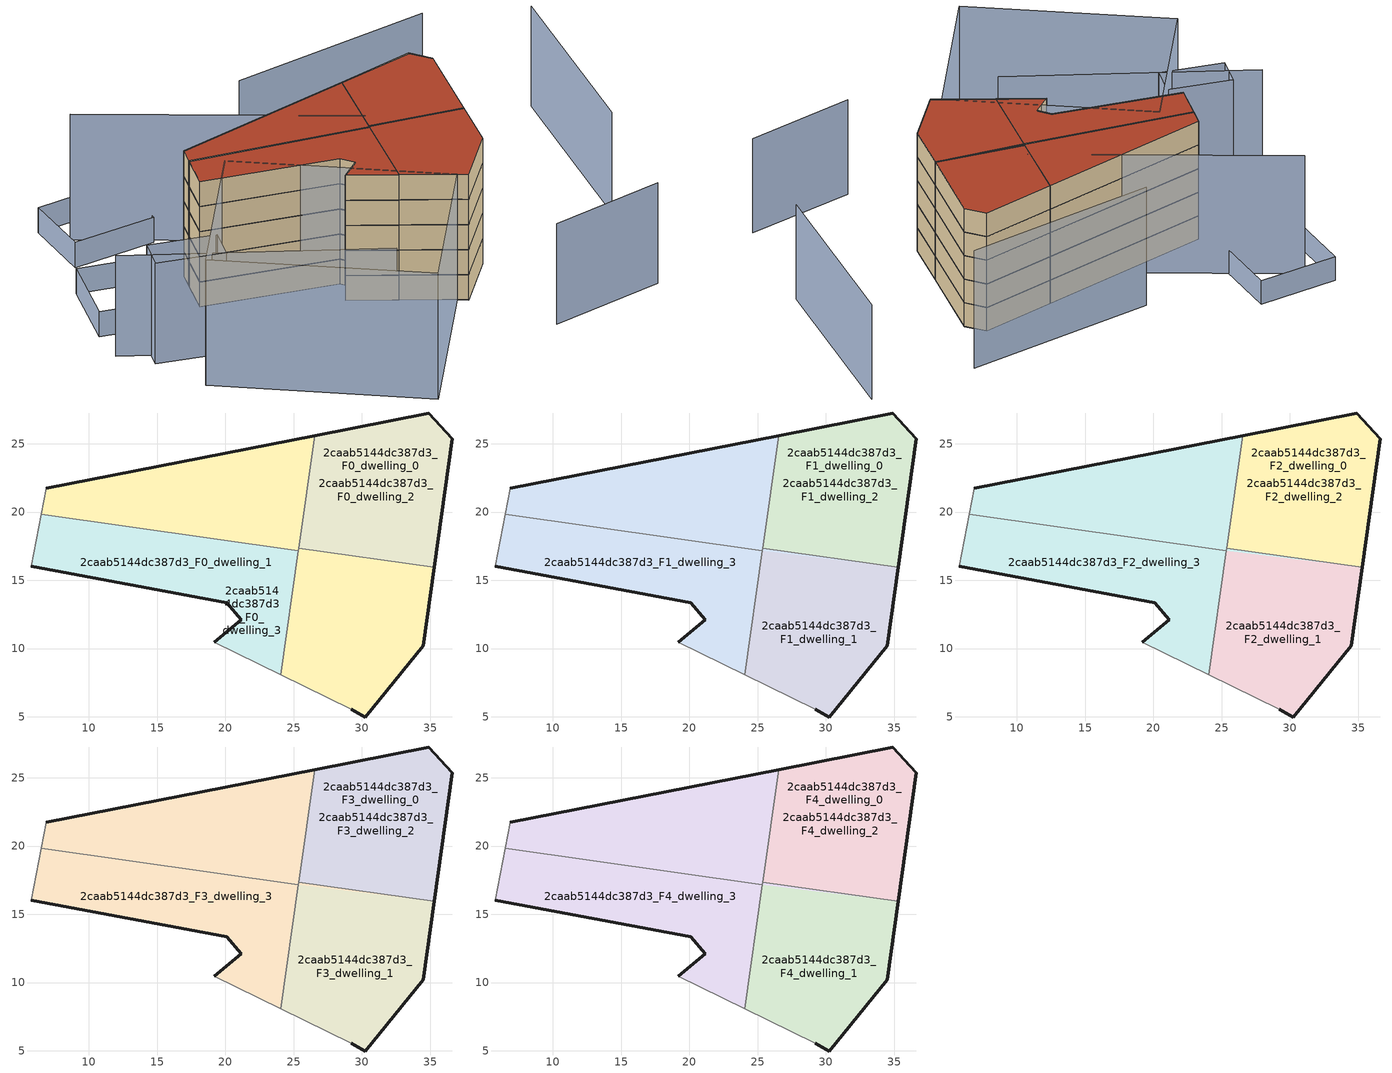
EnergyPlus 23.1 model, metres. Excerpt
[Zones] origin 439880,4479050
2caab5144dc387d3_F0_dwelling_0
 floor ground (EU_floor_Construction): 25.34,17.18 26.54,25.61 6.87,21.74 6.51,19.85 z0; 35.3,15.96 36.63,25.36 34.91,27.26 26.54,25.61 25.37,17.36 z0; 30.26,4.99 25.34,17.18 24.05,8.07 29.21,5.55 z0; 30.26,4.99 34.48,10.21 35.3,15.96 25.37,17.36 25.34,17.18 z0
 wall outside (EU_wall_Construction): 6.87,21.74 26.54,25.61 z0:3
 wall adiabatic (EU_wall_Construction): 6.51,19.85 6.87,21.74 z0:3
 wall to 2caab5144dc387d3_F0_dwelling_1 (EU_wall_Construction): 25.34,17.18 6.51,19.85 z0:3
 wall to 2caab5144dc387d3_F0_dwelling_2 (EU_wall_Construction): 26.54,25.61 25.37,17.36 z0:3
 wall to 2caab5144dc387d3_F0_dwelling_3 (EU_wall_Construction): 25.37,17.36 25.34,17.18 z0:3
2caab5144dc387d3_F0_dwelling_1
 floor ground (EU_floor_Construction): 30.26,4.99 34.48,10.21 35.3,15.96 25.37,17.36 25.34,17.18 24.05,8.07 29.21,5.55 z0; 24.05,8.07 25.34,17.18 6.51,19.85 5.77,16.04 20.09,13.36 21.18,12.1 19.18,10.45 z0
 wall outside (EU_wall_Construction): 19.18,10.45 21.18,12.1 20.09,13.36 5.77,16.04 z0:3
 wall adiabatic (EU_wall_Construction): 24.05,8.07 19.18,10.45 / 5.77,16.04 6.51,19.85 z0:3
 wall to 2caab5144dc387d3_F0_dwelling_3 (EU_wall_Construction): 25.34,17.18 24.05,8.07 z0:3
2caab5144dc387d3_F0_dwelling_2
 floor ground (EU_floor_Construction): 25.37,17.36 26.54,25.61 6.87,21.74 6.51,19.85 25.34,17.18 z0; 35.3,15.96 36.63,25.36 34.91,27.26 26.54,25.61 25.37,17.36 z0
 wall outside (EU_wall_Construction): 26.54,25.61 34.91,27.26 36.63,25.36 35.3,15.96 z0:3
 wall to 2caab5144dc387d3_F0_dwelling_3 (EU_wall_Construction): 35.3,15.96 25.37,17.36 z0:3
2caab5144dc387d3_F0_dwelling_3
 floor ground (EU_floor_Construction): 25.34,17.18 26.54,25.61 6.87,21.74 6.51,19.85 z0; 30.26,4.99 34.48,10.21 35.3,15.96 25.37,17.36 25.34,17.18 z0; 24.05,8.07 25.34,17.18 6.51,19.85 5.77,16.04 20.09,13.36 21.18,12.1 19.18,10.45 z0; 30.26,4.99 25.34,17.18 24.05,8.07 29.21,5.55 z0
 wall outside (EU_wall_Construction): 35.3,15.96 34.48,10.21 30.26,4.99 29.21,5.55 z0:3
 wall adiabatic (EU_wall_Construction): 29.21,5.55 24.05,8.07 z0:3
2caab5144dc387d3_F1_dwelling_0
 floor to 2caab5144dc387d3_F0_dwelling_0 (EU_floor_Construction): 30.26,4.99 25.34,17.18 24.05,8.07 29.21,5.55 z3; 30.26,4.99 34.48,10.21 35.3,15.96 25.34,17.18 z3
 floor to 2caab5144dc387d3_F0_dwelling_3 (EU_floor_Construction): 35.3,15.96 25.37,17.36 25.34,17.18 z3
 floor adiabatic (EU_floor_Construction): 25.34,17.18 26.54,25.61 6.87,21.74 6.51,19.85 z3; 35.3,15.96 36.63,25.36 34.91,27.26 26.54,25.61 25.37,17.36 z3
 wall outside (EU_wall_Construction): 6.87,21.74 26.54,25.61 z3:6
 wall adiabatic (EU_wall_Construction): 6.51,19.85 6.87,21.74 z3:6
 wall to 2caab5144dc387d3_F1_dwelling_1 (EU_wall_Construction): 25.34,17.18 6.51,19.85 z3:6
 wall to 2caab5144dc387d3_F1_dwelling_2 (EU_wall_Construction): 26.54,25.61 25.37,17.36 z3:6
 wall to 2caab5144dc387d3_F1_dwelling_3 (EU_wall_Construction): 25.37,17.36 25.34,17.18 z3:6
2caab5144dc387d3_F1_dwelling_1
 floor to 2caab5144dc387d3_F0_dwelling_1 (EU_floor_Construction): 25.34,17.18 24.05,8.07 19.18,10.45 21.18,12.1 20.09,13.36 5.77,16.04 6.51,19.85 z3; 30.26,4.99 34.48,10.21 35.3,15.96 25.37,17.36 24.05,8.07 29.21,5.55 z3
 wall outside (EU_wall_Construction): 19.18,10.45 21.18,12.1 20.09,13.36 5.77,16.04 z3:6
 wall adiabatic (EU_wall_Construction): 24.05,8.07 19.18,10.45 / 5.77,16.04 6.51,19.85 z3:6
 wall to 2caab5144dc387d3_F1_dwelling_3 (EU_wall_Construction): 25.34,17.18 24.05,8.07 z3:6
2caab5144dc387d3_F1_dwelling_2
 floor to 2caab5144dc387d3_F0_dwelling_2 (EU_floor_Construction): 25.34,17.18 26.54,25.61 6.87,21.74 6.51,19.85 z3; 35.3,15.96 36.63,25.36 34.91,27.26 26.54,25.61 25.37,17.36 z3
 wall outside (EU_wall_Construction): 26.54,25.61 34.91,27.26 36.63,25.36 35.3,15.96 z3:6
 wall to 2caab5144dc387d3_F1_dwelling_3 (EU_wall_Construction): 35.3,15.96 25.37,17.36 z3:6
2caab5144dc387d3_F1_dwelling_3
 floor to 2caab5144dc387d3_F0_dwelling_3 (EU_floor_Construction): 25.34,17.18 26.54,25.61 6.87,21.74 6.51,19.85 z3; 30.26,4.99 34.48,10.21 35.3,15.96 25.34,17.18 z3; 30.26,4.99 25.34,17.18 24.05,8.07 29.21,5.55 z3
 floor adiabatic (EU_floor_Construction): 24.05,8.07 25.34,17.18 6.51,19.85 5.77,16.04 20.09,13.36 21.18,12.1 19.18,10.45 z3; 35.3,15.96 25.37,17.36 25.34,17.18 z3
 wall outside (EU_wall_Construction): 35.3,15.96 34.48,10.21 30.26,4.99 29.21,5.55 z3:6
 wall adiabatic (EU_wall_Construction): 29.21,5.55 24.05,8.07 z3:6
2caab5144dc387d3_F2_dwelling_0
 floor to 2caab5144dc387d3_F1_dwelling_0 (EU_floor_Construction): 30.26,4.99 25.34,17.18 24.05,8.07 29.21,5.55 z6; 30.26,4.99 34.48,10.21 35.3,15.96 25.34,17.18 z6
 floor to 2caab5144dc387d3_F1_dwelling_3 (EU_floor_Construction): 35.3,15.96 25.37,17.36 25.34,17.18 z6
 floor adiabatic (EU_floor_Construction): 25.34,17.18 26.54,25.61 6.87,21.74 6.51,19.85 z6; 35.3,15.96 36.63,25.36 34.91,27.26 26.54,25.61 25.37,17.36 z6
 wall outside (EU_wall_Construction): 6.87,21.74 26.54,25.61 z6:9
 wall adiabatic (EU_wall_Construction): 6.51,19.85 6.87,21.74 z6:9
 wall to 2caab5144dc387d3_F2_dwelling_1 (EU_wall_Construction): 25.34,17.18 6.51,19.85 z6:9
 wall to 2caab5144dc387d3_F2_dwelling_2 (EU_wall_Construction): 26.54,25.61 25.37,17.36 z6:9
 wall to 2caab5144dc387d3_F2_dwelling_3 (EU_wall_Construction): 25.37,17.36 25.34,17.18 z6:9
2caab5144dc387d3_F2_dwelling_1
 floor to 2caab5144dc387d3_F1_dwelling_1 (EU_floor_Construction): 25.34,17.18 24.05,8.07 19.18,10.45 21.18,12.1 20.09,13.36 5.77,16.04 6.51,19.85 z6; 30.26,4.99 34.48,10.21 35.3,15.96 25.37,17.36 24.05,8.07 29.21,5.55 z6
 wall outside (EU_wall_Construction): 19.18,10.45 21.18,12.1 20.09,13.36 5.77,16.04 z6:9
 wall adiabatic (EU_wall_Construction): 24.05,8.07 19.18,10.45 / 5.77,16.04 6.51,19.85 z6:9
 wall to 2caab5144dc387d3_F2_dwelling_3 (EU_wall_Construction): 25.34,17.18 24.05,8.07 z6:9
2caab5144dc387d3_F2_dwelling_2
 floor to 2caab5144dc387d3_F1_dwelling_2 (EU_floor_Construction): 25.34,17.18 26.54,25.61 6.87,21.74 6.51,19.85 z6; 35.3,15.96 36.63,25.36 34.91,27.26 26.54,25.61 25.37,17.36 z6
 wall outside (EU_wall_Construction): 26.54,25.61 34.91,27.26 36.63,25.36 35.3,15.96 z6:9
 wall to 2caab5144dc387d3_F2_dwelling_3 (EU_wall_Construction): 35.3,15.96 25.37,17.36 z6:9
2caab5144dc387d3_F2_dwelling_3
 floor to 2caab5144dc387d3_F1_dwelling_3 (EU_floor_Construction): 25.34,17.18 26.54,25.61 6.87,21.74 6.51,19.85 z6; 30.26,4.99 34.48,10.21 35.3,15.96 25.34,17.18 z6; 30.26,4.99 25.34,17.18 24.05,8.07 29.21,5.55 z6
 floor adiabatic (EU_floor_Construction): 24.05,8.07 25.34,17.18 6.51,19.85 5.77,16.04 20.09,13.36 21.18,12.1 19.18,10.45 z6; 35.3,15.96 25.37,17.36 25.34,17.18 z6
 wall outside (EU_wall_Construction): 35.3,15.96 34.48,10.21 30.26,4.99 29.21,5.55 z6:9
 wall adiabatic (EU_wall_Construction): 29.21,5.55 24.05,8.07 z6:9
2caab5144dc387d3_F3_dwelling_0
 floor to 2caab5144dc387d3_F2_dwelling_0 (EU_floor_Construction): 30.26,4.99 25.34,17.18 24.05,8.07 29.21,5.55 z9; 30.26,4.99 34.48,10.21 35.3,15.96 25.34,17.18 z9
 floor to 2caab5144dc387d3_F2_dwelling_3 (EU_floor_Construction): 35.3,15.96 25.37,17.36 25.34,17.18 z9
 floor adiabatic (EU_floor_Construction): 25.34,17.18 26.54,25.61 6.87,21.74 6.51,19.85 z9; 35.3,15.96 36.63,25.36 34.91,27.26 26.54,25.61 25.37,17.36 z9
 wall outside (EU_wall_Construction): 6.87,21.74 26.54,25.61 z9:12
 wall adiabatic (EU_wall_Construction): 6.51,19.85 6.87,21.74 z9:12
 wall to 2caab5144dc387d3_F3_dwelling_1 (EU_wall_Construction): 25.34,17.18 6.51,19.85 z9:12
 wall to 2caab5144dc387d3_F3_dwelling_2 (EU_wall_Construction): 26.54,25.61 25.37,17.36 z9:12
 wall to 2caab5144dc387d3_F3_dwelling_3 (EU_wall_Construction): 25.37,17.36 25.34,17.18 z9:12
2caab5144dc387d3_F3_dwelling_1
 floor to 2caab5144dc387d3_F2_dwelling_1 (EU_floor_Construction): 25.34,17.18 24.05,8.07 19.18,10.45 21.18,12.1 20.09,13.36 5.77,16.04 6.51,19.85 z9; 30.26,4.99 34.48,10.21 35.3,15.96 25.37,17.36 24.05,8.07 29.21,5.55 z9
 wall outside (EU_wall_Construction): 19.18,10.45 21.18,12.1 20.09,13.36 5.77,16.04 z9:12
 wall adiabatic (EU_wall_Construction): 24.05,8.07 19.18,10.45 / 5.77,16.04 6.51,19.85 z9:12
 wall to 2caab5144dc387d3_F3_dwelling_3 (EU_wall_Construction): 25.34,17.18 24.05,8.07 z9:12
2caab5144dc387d3_F3_dwelling_2
 floor to 2caab5144dc387d3_F2_dwelling_2 (EU_floor_Construction): 25.34,17.18 26.54,25.61 6.87,21.74 6.51,19.85 z9; 35.3,15.96 36.63,25.36 34.91,27.26 26.54,25.61 25.37,17.36 z9
 wall outside (EU_wall_Construction): 26.54,25.61 34.91,27.26 36.63,25.36 35.3,15.96 z9:12
 wall to 2caab5144dc387d3_F3_dwelling_3 (EU_wall_Construction): 35.3,15.96 25.37,17.36 z9:12
2caab5144dc387d3_F3_dwelling_3
 floor to 2caab5144dc387d3_F2_dwelling_3 (EU_floor_Construction): 25.34,17.18 26.54,25.61 6.87,21.74 6.51,19.85 z9; 30.26,4.99 34.48,10.21 35.3,15.96 25.34,17.18 z9; 30.26,4.99 25.34,17.18 24.05,8.07 29.21,5.55 z9
 floor adiabatic (EU_floor_Construction): 24.05,8.07 25.34,17.18 6.51,19.85 5.77,16.04 20.09,13.36 21.18,12.1 19.18,10.45 z9; 35.3,15.96 25.37,17.36 25.34,17.18 z9
 wall outside (EU_wall_Construction): 35.3,15.96 34.48,10.21 30.26,4.99 29.21,5.55 z9:12
 wall adiabatic (EU_wall_Construction): 29.21,5.55 24.05,8.07 z9:12
2caab5144dc387d3_F4_dwelling_0
 floor to 2caab5144dc387d3_F3_dwelling_0 (EU_floor_Construction): 30.26,4.99 25.34,17.18 24.05,8.07 29.21,5.55 z12; 30.26,4.99 34.48,10.21 35.3,15.96 25.34,17.18 z12
 floor to 2caab5144dc387d3_F3_dwelling_3 (EU_floor_Construction): 35.3,15.96 25.37,17.36 25.34,17.18 z12
 floor adiabatic (EU_floor_Construction): 25.34,17.18 26.54,25.61 6.87,21.74 6.51,19.85 z12; 35.3,15.96 36.63,25.36 34.91,27.26 26.54,25.61 25.37,17.36 z12
 wall outside (EU_wall_Construction): 6.87,21.74 26.54,25.61 z12:15
 wall adiabatic (EU_wall_Construction): 6.51,19.85 6.87,21.74 z12:15
 wall to 2caab5144dc387d3_F4_dwelling_1 (EU_wall_Construction): 25.34,17.18 6.51,19.85 z12:15
 wall to 2caab5144dc387d3_F4_dwelling_2 (EU_wall_Construction): 26.54,25.61 25.37,17.36 z12:15
 wall to 2caab5144dc387d3_F4_dwelling_3 (EU_wall_Construction): 25.37,17.36 25.34,17.18 z12:15
 roof outside (EU_roof_Construction): 26.54,25.61 25.34,17.18 6.51,19.85 6.87,21.74 z15; 34.91,27.26 36.63,25.36 35.3,15.96 25.37,17.36 26.54,25.61 z15; 35.3,15.96 34.48,10.21 30.26,4.99 29.21,5.55 24.05,8.07 25.34,17.18 z15; 35.3,15.96 25.34,17.18 25.37,17.36 z15
2caab5144dc387d3_F4_dwelling_1
 floor to 2caab5144dc387d3_F3_dwelling_1 (EU_floor_Construction): 25.34,17.18 24.05,8.07 19.18,10.45 21.18,12.1 20.09,13.36 5.77,16.04 6.51,19.85 z12; 30.26,4.99 34.48,10.21 35.3,15.96 25.37,17.36 24.05,8.07 29.21,5.55 z12
 wall outside (EU_wall_Construction): 19.18,10.45 21.18,12.1 20.09,13.36 5.77,16.04 z12:15
 wall adiabatic (EU_wall_Construction): 24.05,8.07 19.18,10.45 / 5.77,16.04 6.51,19.85 z12:15
 wall to 2caab5144dc387d3_F4_dwelling_3 (EU_wall_Construction): 25.34,17.18 24.05,8.07 z12:15
 roof outside (EU_roof_Construction): 25.34,17.18 24.05,8.07 19.18,10.45 21.18,12.1 20.09,13.36 5.77,16.04 6.51,19.85 z15; 35.3,15.96 34.48,10.21 30.26,4.99 29.21,5.55 24.05,8.07 25.37,17.36 z15
2caab5144dc387d3_F4_dwelling_2
 floor to 2caab5144dc387d3_F3_dwelling_2 (EU_floor_Construction): 25.34,17.18 26.54,25.61 6.87,21.74 6.51,19.85 z12; 35.3,15.96 36.63,25.36 34.91,27.26 26.54,25.61 25.37,17.36 z12
 wall outside (EU_wall_Construction): 26.54,25.61 34.91,27.26 36.63,25.36 35.3,15.96 z12:15
 wall to 2caab5144dc387d3_F4_dwelling_3 (EU_wall_Construction): 35.3,15.96 25.37,17.36 z12:15
 roof outside (EU_roof_Construction): 26.54,25.61 25.34,17.18 6.51,19.85 6.87,21.74 z15; 34.91,27.26 36.63,25.36 35.3,15.96 25.37,17.36 26.54,25.61 z15
2caab5144dc387d3_F4_dwelling_3
 floor to 2caab5144dc387d3_F3_dwelling_3 (EU_floor_Construction): 25.34,17.18 26.54,25.61 6.87,21.74 6.51,19.85 z12; 30.26,4.99 34.48,10.21 35.3,15.96 25.34,17.18 z12; 30.26,4.99 25.34,17.18 24.05,8.07 29.21,5.55 z12
 floor adiabatic (EU_floor_Construction): 24.05,8.07 25.34,17.18 6.51,19.85 5.77,16.04 20.09,13.36 21.18,12.1 19.18,10.45 z12; 35.3,15.96 25.37,17.36 25.34,17.18 z12
 wall outside (EU_wall_Construction): 35.3,15.96 34.48,10.21 30.26,4.99 29.21,5.55 z12:15
 wall adiabatic (EU_wall_Construction): 29.21,5.55 24.05,8.07 z12:15
 roof outside (EU_roof_Construction): 26.54,25.61 25.34,17.18 6.51,19.85 6.87,21.74 z15; 35.3,15.96 25.34,17.18 25.37,17.36 z15; 35.3,15.96 34.48,10.21 30.26,4.99 29.21,5.55 24.05,8.07 25.34,17.18 z15; 25.34,17.18 24.05,8.07 19.18,10.45 21.18,12.1 20.09,13.36 5.77,16.04 6.51,19.85 z15
shading: -5.72,11.98 19.85,0.42 / 36.09,-2.88 48.41,-0.86 / 50.11,12.56 51.72,33.3 / 4.33,7.44 -2.81,8.93 / -2.81,8.93 -2.11,12.25 / -2.11,12.25 5.03,10.76 / 5.03,10.76 4.33,7.44 z0:12; 39.36,33.02 17.57,30.49 / 25.86,19.11 -0.14,32.78 / 19.39,-9.54 -0.1,3.16 / -0.1,3.16 9.72,18.25 / 9.72,18.25 29.21,5.55 / 29.21,5.55 19.39,-9.54 z0:15; 5.4,13.79 -5.57,15.82 / -5.57,15.82 -4.1,23.76 / -4.1,23.76 6.87,21.74 / 6.87,21.74 5.4,13.79 / -2.44,35.35 6.63,35.87 / 6.63,35.87 7.05,28.57 / 7.05,28.57 -2.02,28.05 / -2.02,28.05 -2.44,35.35 z0:3
[Building]
EU S2 Campaign: North Axis=0; Terrain=City; Solar Distribution=FullExterior
[Site:Location]
Madrid: Latitude=40.5; Longitude=-3.5; Time Zone=1; Elevation=609
[SizingPeriod:WeatherFileDays]
AnnualSizingPeriod: Begin Month=1; Begin Day of Month=1; End Month=12; End Day of Month=31; Day of Week for Start Day=Monday; Use Weather File Daylight Saving Period=No; Use Weather File Rain and Snow Indicators=No
[MATERIAL]
EU_InternalMass_Material: Roughness=MediumRough; Thickness=0.1; Conductivity=1; Density=1800; Specific Heat=900; Thermal Absorptance=0.9; Solar Absorptance=0.7; Visible Absorptance=0.7
[MATERIAL:NOMASS] Roughness=MediumRough; Thermal Absorptance=0.9; Solar Absorptance=0.7; Visible Absorptance=0.7
Name | Thermal Resistance
EU_wall_NoMass; EU_roof_NoMass | 2.16768
EU_floor_NoMass | 1.14339
[CONSTRUCTION]
EU_wall_Construction: EU_wall_NoMass
EU_roof_Construction: EU_roof_NoMass
EU_floor_Construction: EU_floor_NoMass
EU_InternalMass_Construction: EU_InternalMass_Material
[ZONE] Type=1; Multiplier=1; Ceiling Height=autocalculate; Floor Area=autocalculate; Part of Total Floor Area=Yes
Name | Volume
2caab5144dc387d3_F0_dwelling_0; 2caab5144dc387d3_F1_dwelling_0; 2caab5144dc387d3_F2_dwelling_0; 2caab5144dc387d3_F3_dwelling_0; 2caab5144dc387d3_F4_dwelling_0 | 888.936
2caab5144dc387d3_F0_dwelling_1 | 592.624
2caab5144dc387d3_F1_dwelling_1; 2caab5144dc387d3_F2_dwelling_1; 2caab5144dc387d3_F3_dwelling_1; 2caab5144dc387d3_F4_dwelling_1 | 592.635
2caab5144dc387d3_F0_dwelling_2 | 592.633
2caab5144dc387d3_F1_dwelling_2; 2caab5144dc387d3_F2_dwelling_2; 2caab5144dc387d3_F3_dwelling_2; 2caab5144dc387d3_F4_dwelling_2 | 592.643
2caab5144dc387d3_F0_dwelling_3; 2caab5144dc387d3_F1_dwelling_3; 2caab5144dc387d3_F2_dwelling_3; 2caab5144dc387d3_F3_dwelling_3; 2caab5144dc387d3_F4_dwelling_3 | 888.932
[INTERNALMASS] Construction=EU_InternalMass_Construction
Name | Zone or ZoneList | Surface Area
2caab5144dc387d3_F0_dwelling_0_EU_InternalMass | 2caab5144dc387d3_F0_dwelling_0 | 98.7731
2caab5144dc387d3_F0_dwelling_1_EU_InternalMass | 2caab5144dc387d3_F0_dwelling_1 | 98.7757
2caab5144dc387d3_F0_dwelling_2_EU_InternalMass | 2caab5144dc387d3_F0_dwelling_2 | 98.7776
2caab5144dc387d3_F0_dwelling_3_EU_InternalMass | 2caab5144dc387d3_F0_dwelling_3 | 98.7728
2caab5144dc387d3_F1_dwelling_0_EU_InternalMass | 2caab5144dc387d3_F1_dwelling_0 | 98.7731
2caab5144dc387d3_F1_dwelling_1_EU_InternalMass | 2caab5144dc387d3_F1_dwelling_1 | 98.7757
2caab5144dc387d3_F1_dwelling_2_EU_InternalMass | 2caab5144dc387d3_F1_dwelling_2 | 98.7776
2caab5144dc387d3_F1_dwelling_3_EU_InternalMass | 2caab5144dc387d3_F1_dwelling_3 | 98.7728
2caab5144dc387d3_F2_dwelling_0_EU_InternalMass | 2caab5144dc387d3_F2_dwelling_0 | 98.7731
2caab5144dc387d3_F2_dwelling_1_EU_InternalMass | 2caab5144dc387d3_F2_dwelling_1 | 98.7757
2caab5144dc387d3_F2_dwelling_2_EU_InternalMass | 2caab5144dc387d3_F2_dwelling_2 | 98.7776
2caab5144dc387d3_F2_dwelling_3_EU_InternalMass | 2caab5144dc387d3_F2_dwelling_3 | 98.7728
2caab5144dc387d3_F3_dwelling_0_EU_InternalMass | 2caab5144dc387d3_F3_dwelling_0 | 98.7731
2caab5144dc387d3_F3_dwelling_1_EU_InternalMass | 2caab5144dc387d3_F3_dwelling_1 | 98.7757
2caab5144dc387d3_F3_dwelling_2_EU_InternalMass | 2caab5144dc387d3_F3_dwelling_2 | 98.7776
2caab5144dc387d3_F3_dwelling_3_EU_InternalMass | 2caab5144dc387d3_F3_dwelling_3 | 98.7728
2caab5144dc387d3_F4_dwelling_0_EU_InternalMass | 2caab5144dc387d3_F4_dwelling_0 | 98.7731
2caab5144dc387d3_F4_dwelling_1_EU_InternalMass | 2caab5144dc387d3_F4_dwelling_1 | 98.7757
2caab5144dc387d3_F4_dwelling_2_EU_InternalMass | 2caab5144dc387d3_F4_dwelling_2 | 98.7776
2caab5144dc387d3_F4_dwelling_3_EU_InternalMass | 2caab5144dc387d3_F4_dwelling_3 | 98.7728
[OTHEREQUIPMENT] Fuel Type=Electricity; Design Level Calculation Method=Watts/Area; Power per Zone Floor Area=1; Fraction Latent=0; Fraction Radiant=0; Fraction Lost=0; Carbon Dioxide Generation Rate=0; EndUse Subcategory=EU_Step8_InternalGains
Name | Zone or ZoneList or Space or SpaceList | Schedule
EU_Step8_InternalGain_2caab5144dc387d3_F0_dwelling_0_f000 | 2caab5144dc387d3_F0_dwelling_0 | EU_Step8_GainSchedule_2caab5144dc387d3_F0_dwelling_0_f000
EU_Step8_InternalGain_2caab5144dc387d3_F0_dwelling_1_f000 | 2caab5144dc387d3_F0_dwelling_1 | EU_Step8_GainSchedule_2caab5144dc387d3_F0_dwelling_1_f000
EU_Step8_InternalGain_2caab5144dc387d3_F0_dwelling_2_f000 | 2caab5144dc387d3_F0_dwelling_2 | EU_Step8_GainSchedule_2caab5144dc387d3_F0_dwelling_2_f000
EU_Step8_InternalGain_2caab5144dc387d3_F0_dwelling_3_f000 | 2caab5144dc387d3_F0_dwelling_3 | EU_Step8_GainSchedule_2caab5144dc387d3_F0_dwelling_3_f000
EU_Step8_InternalGain_2caab5144dc387d3_F1_dwelling_0_f000 | 2caab5144dc387d3_F1_dwelling_0 | EU_Step8_GainSchedule_2caab5144dc387d3_F1_dwelling_0_f000
EU_Step8_InternalGain_2caab5144dc387d3_F1_dwelling_1_f000 | 2caab5144dc387d3_F1_dwelling_1 | EU_Step8_GainSchedule_2caab5144dc387d3_F1_dwelling_1_f000
EU_Step8_InternalGain_2caab5144dc387d3_F1_dwelling_2_f000 | 2caab5144dc387d3_F1_dwelling_2 | EU_Step8_GainSchedule_2caab5144dc387d3_F1_dwelling_2_f000
EU_Step8_InternalGain_2caab5144dc387d3_F1_dwelling_3_f000 | 2caab5144dc387d3_F1_dwelling_3 | EU_Step8_GainSchedule_2caab5144dc387d3_F1_dwelling_3_f000
EU_Step8_InternalGain_2caab5144dc387d3_F2_dwelling_0_f000 | 2caab5144dc387d3_F2_dwelling_0 | EU_Step8_GainSchedule_2caab5144dc387d3_F2_dwelling_0_f000
EU_Step8_InternalGain_2caab5144dc387d3_F2_dwelling_1_f000 | 2caab5144dc387d3_F2_dwelling_1 | EU_Step8_GainSchedule_2caab5144dc387d3_F2_dwelling_1_f000
EU_Step8_InternalGain_2caab5144dc387d3_F2_dwelling_2_f000 | 2caab5144dc387d3_F2_dwelling_2 | EU_Step8_GainSchedule_2caab5144dc387d3_F2_dwelling_2_f000
EU_Step8_InternalGain_2caab5144dc387d3_F2_dwelling_3_f000 | 2caab5144dc387d3_F2_dwelling_3 | EU_Step8_GainSchedule_2caab5144dc387d3_F2_dwelling_3_f000
EU_Step8_InternalGain_2caab5144dc387d3_F3_dwelling_0_f000 | 2caab5144dc387d3_F3_dwelling_0 | EU_Step8_GainSchedule_2caab5144dc387d3_F3_dwelling_0_f000
EU_Step8_InternalGain_2caab5144dc387d3_F3_dwelling_1_f000 | 2caab5144dc387d3_F3_dwelling_1 | EU_Step8_GainSchedule_2caab5144dc387d3_F3_dwelling_1_f000
EU_Step8_InternalGain_2caab5144dc387d3_F3_dwelling_2_f000 | 2caab5144dc387d3_F3_dwelling_2 | EU_Step8_GainSchedule_2caab5144dc387d3_F3_dwelling_2_f000
EU_Step8_InternalGain_2caab5144dc387d3_F3_dwelling_3_f000 | 2caab5144dc387d3_F3_dwelling_3 | EU_Step8_GainSchedule_2caab5144dc387d3_F3_dwelling_3_f000
EU_Step8_InternalGain_2caab5144dc387d3_F4_dwelling_0_f000 | 2caab5144dc387d3_F4_dwelling_0 | EU_Step8_GainSchedule_2caab5144dc387d3_F4_dwelling_0_f000
EU_Step8_InternalGain_2caab5144dc387d3_F4_dwelling_1_f000 | 2caab5144dc387d3_F4_dwelling_1 | EU_Step8_GainSchedule_2caab5144dc387d3_F4_dwelling_1_f000
EU_Step8_InternalGain_2caab5144dc387d3_F4_dwelling_2_f000 | 2caab5144dc387d3_F4_dwelling_2 | EU_Step8_GainSchedule_2caab5144dc387d3_F4_dwelling_2_f000
EU_Step8_InternalGain_2caab5144dc387d3_F4_dwelling_3_f000 | 2caab5144dc387d3_F4_dwelling_3 | EU_Step8_GainSchedule_2caab5144dc387d3_F4_dwelling_3_f000
[ZONEVENTILATION:DESIGNFLOWRATE] Schedule=EU_AlwaysOn; Design Flow Rate Calculation Method=AirChanges/Hour; Air Changes per Hour=0.480546; Ventilation Type=Natural; Fan Pressure Rise=0; Fan Total Efficiency=1; Constant Term Coefficient=1; Temperature Term Coefficient=0; Velocity Term Coefficient=0; Velocity Squared Term Coefficient=0; Minimum Indoor Temperature=-100; Maximum Indoor Temperature=100; Delta Temperature=-100; Minimum Outdoor Temperature=-100; Maximum Outdoor Temperature=100; Maximum Wind Speed=40
Name | Zone or ZoneList or Space or SpaceList
EU_ConstantAir_2caab5144dc387d3_F0_dwelling_0 | 2caab5144dc387d3_F0_dwelling_0
EU_ConstantAir_2caab5144dc387d3_F0_dwelling_1 | 2caab5144dc387d3_F0_dwelling_1
EU_ConstantAir_2caab5144dc387d3_F0_dwelling_2 | 2caab5144dc387d3_F0_dwelling_2
EU_ConstantAir_2caab5144dc387d3_F0_dwelling_3 | 2caab5144dc387d3_F0_dwelling_3
EU_ConstantAir_2caab5144dc387d3_F1_dwelling_0 | 2caab5144dc387d3_F1_dwelling_0
EU_ConstantAir_2caab5144dc387d3_F1_dwelling_1 | 2caab5144dc387d3_F1_dwelling_1
EU_ConstantAir_2caab5144dc387d3_F1_dwelling_2 | 2caab5144dc387d3_F1_dwelling_2
EU_ConstantAir_2caab5144dc387d3_F1_dwelling_3 | 2caab5144dc387d3_F1_dwelling_3
EU_ConstantAir_2caab5144dc387d3_F2_dwelling_0 | 2caab5144dc387d3_F2_dwelling_0
EU_ConstantAir_2caab5144dc387d3_F2_dwelling_1 | 2caab5144dc387d3_F2_dwelling_1
EU_ConstantAir_2caab5144dc387d3_F2_dwelling_2 | 2caab5144dc387d3_F2_dwelling_2
EU_ConstantAir_2caab5144dc387d3_F2_dwelling_3 | 2caab5144dc387d3_F2_dwelling_3
EU_ConstantAir_2caab5144dc387d3_F3_dwelling_0 | 2caab5144dc387d3_F3_dwelling_0
EU_ConstantAir_2caab5144dc387d3_F3_dwelling_1 | 2caab5144dc387d3_F3_dwelling_1
EU_ConstantAir_2caab5144dc387d3_F3_dwelling_2 | 2caab5144dc387d3_F3_dwelling_2
EU_ConstantAir_2caab5144dc387d3_F3_dwelling_3 | 2caab5144dc387d3_F3_dwelling_3
EU_ConstantAir_2caab5144dc387d3_F4_dwelling_0 | 2caab5144dc387d3_F4_dwelling_0
EU_ConstantAir_2caab5144dc387d3_F4_dwelling_1 | 2caab5144dc387d3_F4_dwelling_1
EU_ConstantAir_2caab5144dc387d3_F4_dwelling_2 | 2caab5144dc387d3_F4_dwelling_2
EU_ConstantAir_2caab5144dc387d3_F4_dwelling_3 | 2caab5144dc387d3_F4_dwelling_3
[HVACTEMPLATE:THERMOSTAT] Constant Heating Setpoint=20; Constant Cooling Setpoint=50
EU_HeatOnly_2caab5144dc387d3_F0_dwelling_0; EU_HeatOnly_2caab5144dc387d3_F0_dwelling_1; EU_HeatOnly_2caab5144dc387d3_F0_dwelling_2; EU_HeatOnly_2caab5144dc387d3_F0_dwelling_3; EU_HeatOnly_2caab5144dc387d3_F1_dwelling_0; EU_HeatOnly_2caab5144dc387d3_F1_dwelling_1; EU_HeatOnly_2caab5144dc387d3_F1_dwelling_2; EU_HeatOnly_2caab5144dc387d3_F1_dwelling_3; EU_HeatOnly_2caab5144dc387d3_F2_dwelling_0; EU_HeatOnly_2caab5144dc387d3_F2_dwelling_1; EU_HeatOnly_2caab5144dc387d3_F2_dwelling_2; EU_HeatOnly_2caab5144dc387d3_F2_dwelling_3; EU_HeatOnly_2caab5144dc387d3_F3_dwelling_0; EU_HeatOnly_2caab5144dc387d3_F3_dwelling_1; EU_HeatOnly_2caab5144dc387d3_F3_dwelling_2; EU_HeatOnly_2caab5144dc387d3_F3_dwelling_3; EU_HeatOnly_2caab5144dc387d3_F4_dwelling_0; EU_HeatOnly_2caab5144dc387d3_F4_dwelling_1; EU_HeatOnly_2caab5144dc387d3_F4_dwelling_2; EU_HeatOnly_2caab5144dc387d3_F4_dwelling_3
[HVACTEMPLATE:ZONE:IDEALLOADSAIRSYSTEM] System Availability Schedule=EU_AlwaysOn; Maximum Heating Supply Air Temperature=50; Minimum Cooling Supply Air Temperature=13; Maximum Heating Supply Air Humidity Ratio=0.0156; Minimum Cooling Supply Air Humidity Ratio=0.0077; Heating Limit=NoLimit; Cooling Limit=NoLimit; Heating Availability Schedule=EU_AlwaysOn; Cooling Availability Schedule=EU_CoolingOff; Dehumidification Control Type=ConstantSensibleHeatRatio; Cooling Sensible Heat Ratio=0.7; Dehumidification Setpoint=60; Humidification Control Type=None; Humidification Setpoint=30; Outdoor Air Method=None; Outdoor Air Flow Rate per Person=0.00944; Outdoor Air Flow Rate per Zone Floor Area=0; Outdoor Air Flow Rate per Zone=0; Demand Controlled Ventilation Type=None; Outdoor Air Economizer Type=NoEconomizer; Heat Recovery Type=None; Sensible Heat Recovery Effectiveness=0.7; Latent Heat Recovery Effectiveness=0.65
Name | Template Thermostat
2caab5144dc387d3_F0_dwelling_0 | EU_HeatOnly_2caab5144dc387d3_F0_dwelling_0
2caab5144dc387d3_F0_dwelling_1 | EU_HeatOnly_2caab5144dc387d3_F0_dwelling_1
2caab5144dc387d3_F0_dwelling_2 | EU_HeatOnly_2caab5144dc387d3_F0_dwelling_2
2caab5144dc387d3_F0_dwelling_3 | EU_HeatOnly_2caab5144dc387d3_F0_dwelling_3
2caab5144dc387d3_F1_dwelling_0 | EU_HeatOnly_2caab5144dc387d3_F1_dwelling_0
2caab5144dc387d3_F1_dwelling_1 | EU_HeatOnly_2caab5144dc387d3_F1_dwelling_1
2caab5144dc387d3_F1_dwelling_2 | EU_HeatOnly_2caab5144dc387d3_F1_dwelling_2
2caab5144dc387d3_F1_dwelling_3 | EU_HeatOnly_2caab5144dc387d3_F1_dwelling_3
2caab5144dc387d3_F2_dwelling_0 | EU_HeatOnly_2caab5144dc387d3_F2_dwelling_0
2caab5144dc387d3_F2_dwelling_1 | EU_HeatOnly_2caab5144dc387d3_F2_dwelling_1
2caab5144dc387d3_F2_dwelling_2 | EU_HeatOnly_2caab5144dc387d3_F2_dwelling_2
2caab5144dc387d3_F2_dwelling_3 | EU_HeatOnly_2caab5144dc387d3_F2_dwelling_3
2caab5144dc387d3_F3_dwelling_0 | EU_HeatOnly_2caab5144dc387d3_F3_dwelling_0
2caab5144dc387d3_F3_dwelling_1 | EU_HeatOnly_2caab5144dc387d3_F3_dwelling_1
2caab5144dc387d3_F3_dwelling_2 | EU_HeatOnly_2caab5144dc387d3_F3_dwelling_2
2caab5144dc387d3_F3_dwelling_3 | EU_HeatOnly_2caab5144dc387d3_F3_dwelling_3
2caab5144dc387d3_F4_dwelling_0 | EU_HeatOnly_2caab5144dc387d3_F4_dwelling_0
2caab5144dc387d3_F4_dwelling_1 | EU_HeatOnly_2caab5144dc387d3_F4_dwelling_1
2caab5144dc387d3_F4_dwelling_2 | EU_HeatOnly_2caab5144dc387d3_F4_dwelling_2
2caab5144dc387d3_F4_dwelling_3 | EU_HeatOnly_2caab5144dc387d3_F4_dwelling_3
[SIZING:ZONE] Zone Cooling Design Supply Air Temperature Input Method=SupplyAirTemperature; Zone Cooling Design Supply Air Temperature=13; Zone Heating Design Supply Air Temperature Input Method=SupplyAirTemperature; Zone Heating Design Supply Air Temperature=50; Zone Cooling Design Supply Air Humidity Ratio=0.008; Zone Heating Design Supply Air Humidity Ratio=0.008; Cooling Design Air Flow Method=DesignDay; Cooling Design Air Flow Rate=0; Cooling Minimum Air Flow per Zone Floor Area=0.000762; Cooling Minimum Air Flow=0; Cooling Minimum Air Flow Fraction=0.2; Heating Design Air Flow Method=DesignDay; Heating Design Air Flow Rate=0; Heating Maximum Air Flow per Zone Floor Area=0.002032; Heating Maximum Air Flow=0.141576; Heating Maximum Air Flow Fraction=0.3; Account for Dedicated Outdoor Air System=No; Dedicated Outdoor Air System Control Strategy=NeutralSupplyAir; Dedicated Outdoor Air Low Setpoint Temperature for Design=autosize; Dedicated Outdoor Air High Setpoint Temperature for Design=autosize; Zone Load Sizing Method=Sensible Load Only No Latent Load; Zone Latent Cooling Design Supply Air Humidity Ratio Input Method=HumidityRatioDifference; Zone Cooling Design Supply Air Humidity Ratio Difference=0.005; Zone Latent Heating Design Supply Air Humidity Ratio Input Method=HumidityRatioDifference; Zone Humidification Design Supply Air Humidity Ratio Difference=0.005
2caab5144dc387d3_F0_dwelling_0; 2caab5144dc387d3_F0_dwelling_1; 2caab5144dc387d3_F0_dwelling_2; 2caab5144dc387d3_F0_dwelling_3; 2caab5144dc387d3_F1_dwelling_0; 2caab5144dc387d3_F1_dwelling_1; 2caab5144dc387d3_F1_dwelling_2; 2caab5144dc387d3_F1_dwelling_3; 2caab5144dc387d3_F2_dwelling_0; 2caab5144dc387d3_F2_dwelling_1; 2caab5144dc387d3_F2_dwelling_2; 2caab5144dc387d3_F2_dwelling_3; 2caab5144dc387d3_F3_dwelling_0; 2caab5144dc387d3_F3_dwelling_1; 2caab5144dc387d3_F3_dwelling_2; 2caab5144dc387d3_F3_dwelling_3; 2caab5144dc387d3_F4_dwelling_0; 2caab5144dc387d3_F4_dwelling_1; 2caab5144dc387d3_F4_dwelling_2; 2caab5144dc387d3_F4_dwelling_3
[SCHEDULE:CONSTANT]
Name | Hourly Value
EU_AlwaysOn | 1
EU_CoolingOff | 0
[SCHEDULE:FILE] Column Number=1; Rows to Skip at Top=0; Number of Hours of Data=8760; Column Separator=Comma; Interpolate to Timestep=No; Minutes per Item=60; Adjust Schedule for Daylight Savings=Yes
Name | File
EU_Step8_GainSchedule_2caab5144dc387d3_F0_dwelling_0_f000 | ../../schedules/2caab5144dc387d3/2caab5144dc387d3_F0_dwelling_0_f000_gain.csv
EU_Step8_GainSchedule_2caab5144dc387d3_F0_dwelling_1_f000 | ../../schedules/2caab5144dc387d3/2caab5144dc387d3_F0_dwelling_1_f000_gain.csv
EU_Step8_GainSchedule_2caab5144dc387d3_F0_dwelling_2_f000 | ../../schedules/2caab5144dc387d3/2caab5144dc387d3_F0_dwelling_2_f000_gain.csv
EU_Step8_GainSchedule_2caab5144dc387d3_F0_dwelling_3_f000 | ../../schedules/2caab5144dc387d3/2caab5144dc387d3_F0_dwelling_3_f000_gain.csv
EU_Step8_GainSchedule_2caab5144dc387d3_F1_dwelling_0_f000 | ../../schedules/2caab5144dc387d3/2caab5144dc387d3_F1_dwelling_0_f000_gain.csv
EU_Step8_GainSchedule_2caab5144dc387d3_F1_dwelling_1_f000 | ../../schedules/2caab5144dc387d3/2caab5144dc387d3_F1_dwelling_1_f000_gain.csv
EU_Step8_GainSchedule_2caab5144dc387d3_F1_dwelling_2_f000 | ../../schedules/2caab5144dc387d3/2caab5144dc387d3_F1_dwelling_2_f000_gain.csv
EU_Step8_GainSchedule_2caab5144dc387d3_F1_dwelling_3_f000 | ../../schedules/2caab5144dc387d3/2caab5144dc387d3_F1_dwelling_3_f000_gain.csv
EU_Step8_GainSchedule_2caab5144dc387d3_F2_dwelling_0_f000 | ../../schedules/2caab5144dc387d3/2caab5144dc387d3_F2_dwelling_0_f000_gain.csv
EU_Step8_GainSchedule_2caab5144dc387d3_F2_dwelling_1_f000 | ../../schedules/2caab5144dc387d3/2caab5144dc387d3_F2_dwelling_1_f000_gain.csv
EU_Step8_GainSchedule_2caab5144dc387d3_F2_dwelling_2_f000 | ../../schedules/2caab5144dc387d3/2caab5144dc387d3_F2_dwelling_2_f000_gain.csv
EU_Step8_GainSchedule_2caab5144dc387d3_F2_dwelling_3_f000 | ../../schedules/2caab5144dc387d3/2caab5144dc387d3_F2_dwelling_3_f000_gain.csv
EU_Step8_GainSchedule_2caab5144dc387d3_F3_dwelling_0_f000 | ../../schedules/2caab5144dc387d3/2caab5144dc387d3_F3_dwelling_0_f000_gain.csv
EU_Step8_GainSchedule_2caab5144dc387d3_F3_dwelling_1_f000 | ../../schedules/2caab5144dc387d3/2caab5144dc387d3_F3_dwelling_1_f000_gain.csv
EU_Step8_GainSchedule_2caab5144dc387d3_F3_dwelling_2_f000 | ../../schedules/2caab5144dc387d3/2caab5144dc387d3_F3_dwelling_2_f000_gain.csv
EU_Step8_GainSchedule_2caab5144dc387d3_F3_dwelling_3_f000 | ../../schedules/2caab5144dc387d3/2caab5144dc387d3_F3_dwelling_3_f000_gain.csv
EU_Step8_GainSchedule_2caab5144dc387d3_F4_dwelling_0_f000 | ../../schedules/2caab5144dc387d3/2caab5144dc387d3_F4_dwelling_0_f000_gain.csv
EU_Step8_GainSchedule_2caab5144dc387d3_F4_dwelling_1_f000 | ../../schedules/2caab5144dc387d3/2caab5144dc387d3_F4_dwelling_1_f000_gain.csv
EU_Step8_GainSchedule_2caab5144dc387d3_F4_dwelling_2_f000 | ../../schedules/2caab5144dc387d3/2caab5144dc387d3_F4_dwelling_2_f000_gain.csv
EU_Step8_GainSchedule_2caab5144dc387d3_F4_dwelling_3_f000 | ../../schedules/2caab5144dc387d3/2caab5144dc387d3_F4_dwelling_3_f000_gain.csv
